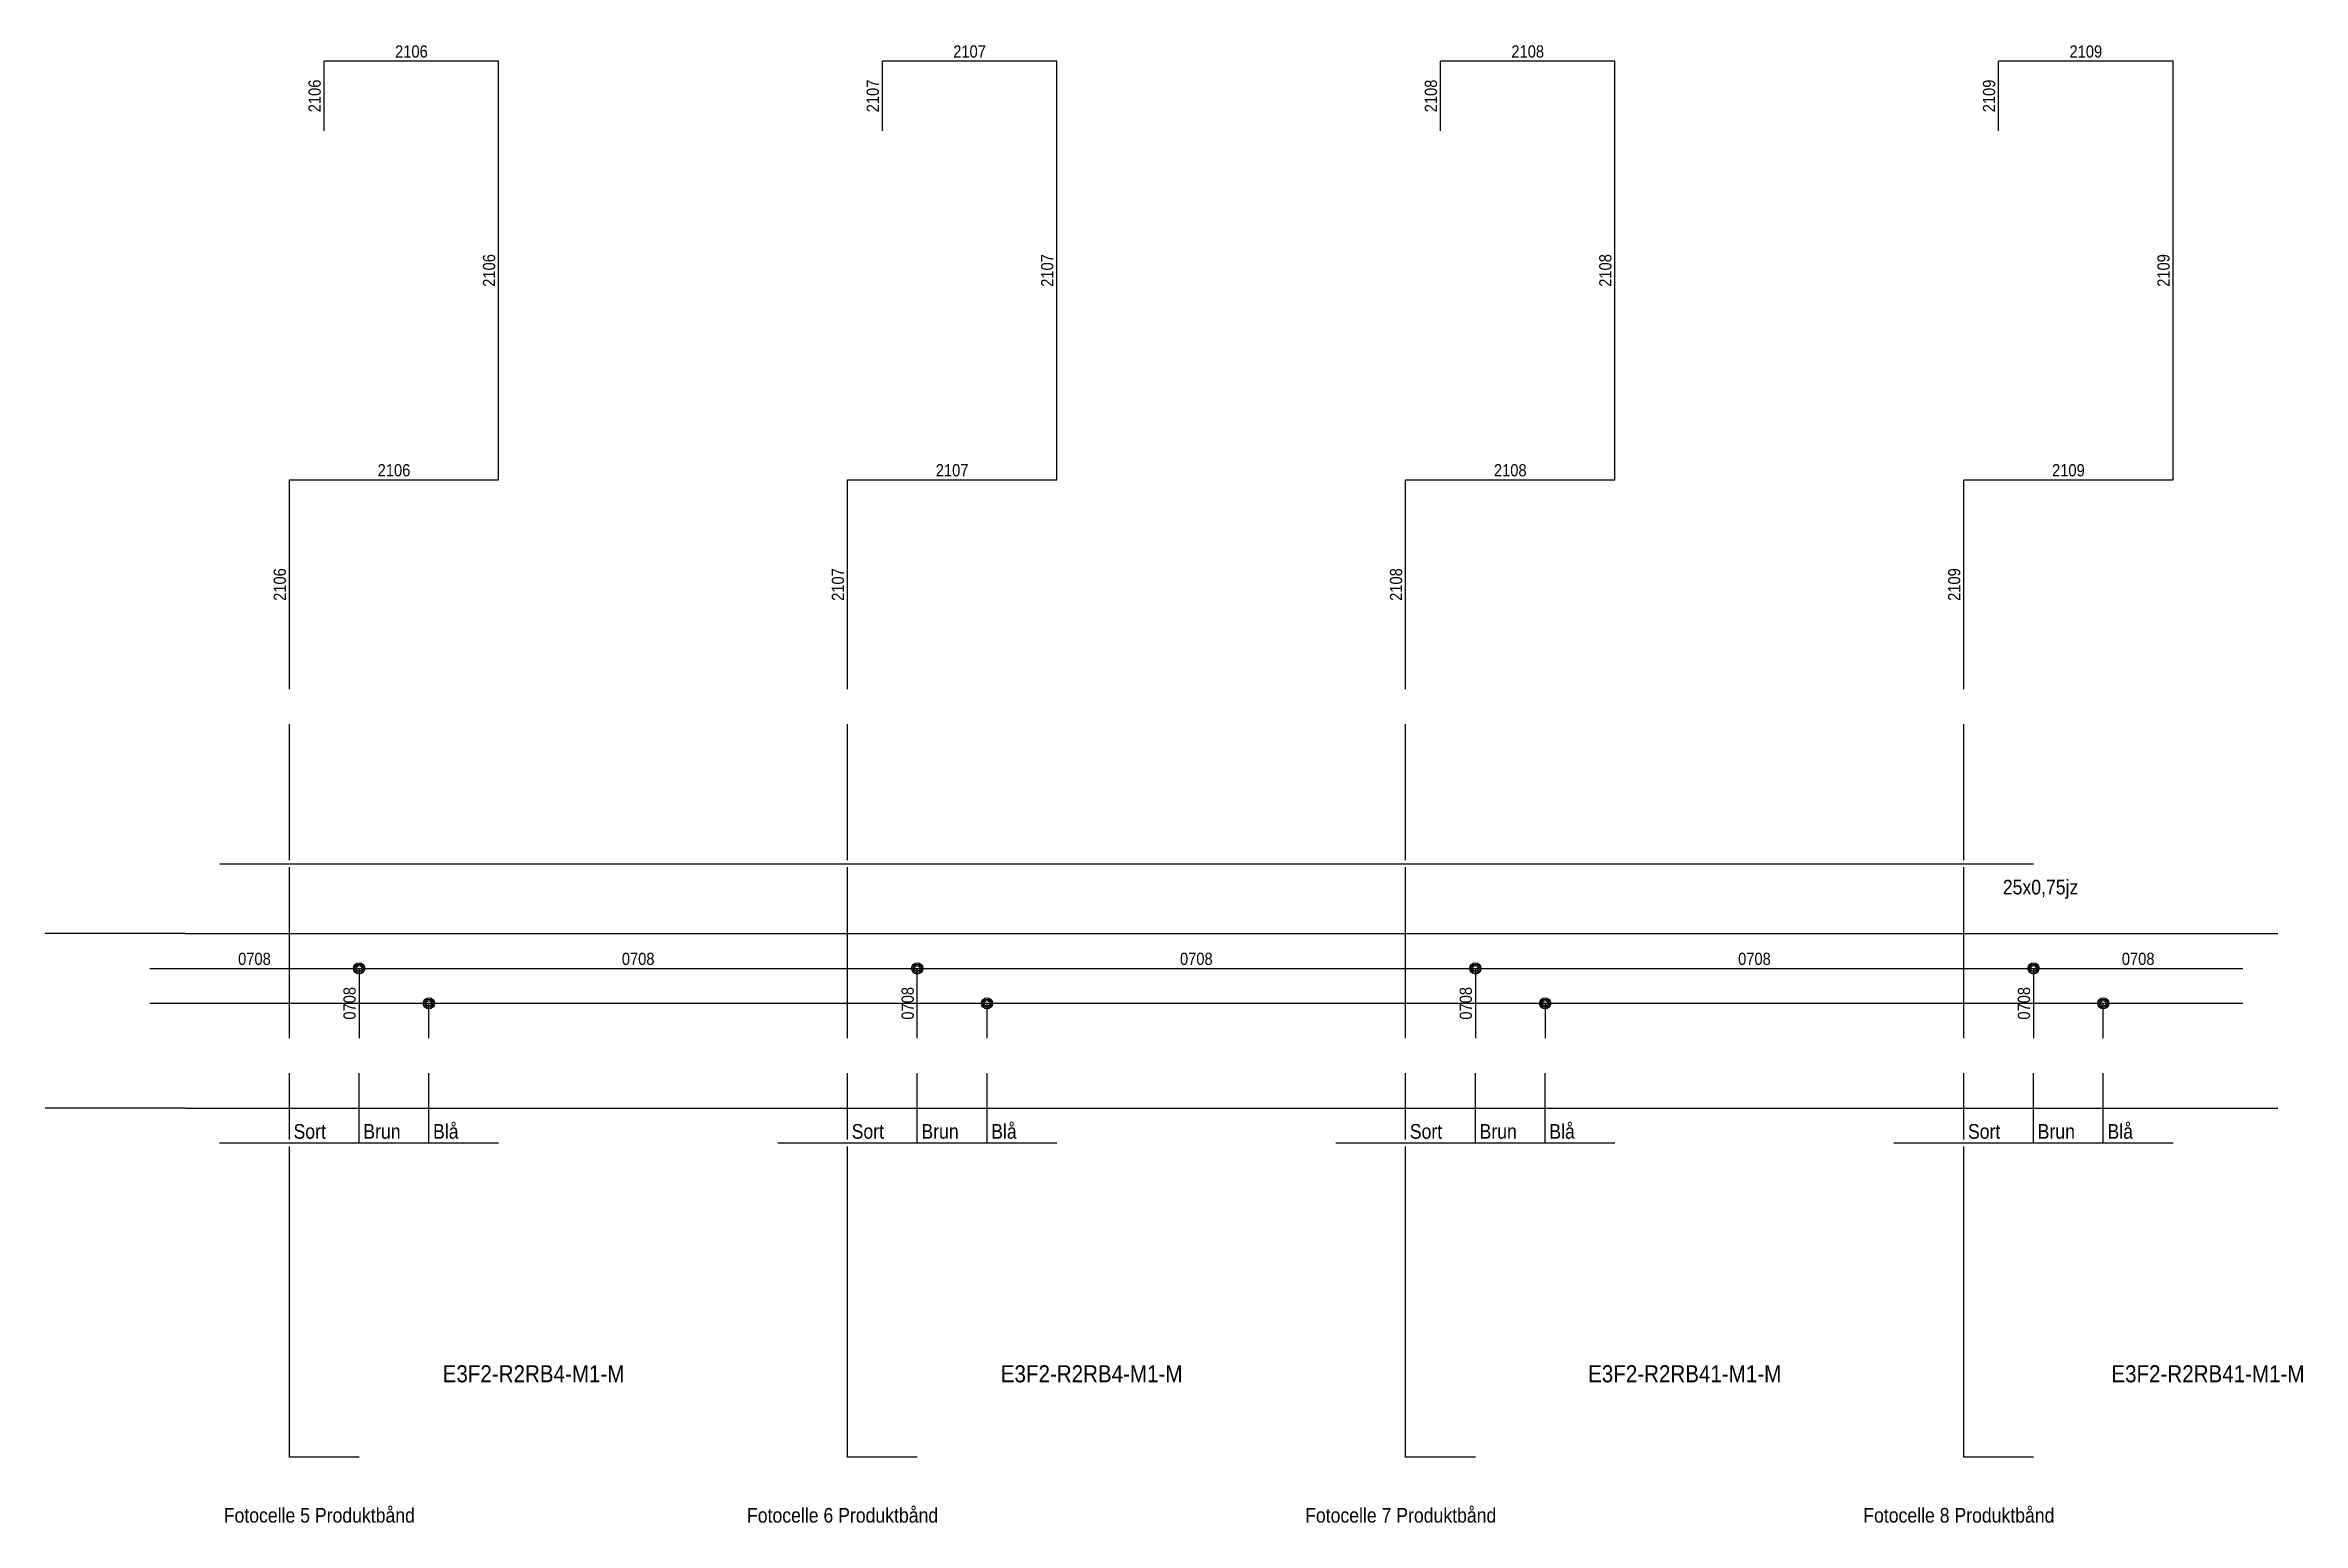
# Model space of a CAD drawing. Header units: millimetres. Extents: x 30 to 354, y 36 to 247.
import ezdxf
from ezdxf.enums import TextEntityAlignment as Align

# ---------------------------------------------------------------- set-up
doc = ezdxf.new("R2010")
doc.units = ezdxf.units.MM
doc.layers.get('0').update_dxf_attribs({"linetype": 'CONTINUOUS'})
doc.styles.add('CADDY_VECTORFONT1P', font='CADDY_VECTORFONT1P')

msp = doc.modelspace()

# ---------------------------------------------------------------- linework, layer by layer
at = {"linetype": 'CONTINUOUS'}
for p, q in [((95, 245), (70, 245)), ((70, 235), (70, 245)), ((95, 185), (95, 245)), ((150, 235), (150, 245)), ((175, 245), (150, 245)), ((175, 185), (175, 245)), ((230, 235), (230, 245)), ((255, 245), (230, 245)), ((255, 185), (255, 245)), ((310, 235), (310, 245)), ((335, 245), (310, 245)), ((335, 185), (335, 245)), ((65, 185), (95, 185)), ((65, 155), (65, 185)), ((145, 185), (175, 185)), ((145, 155), (145, 185)), ((225, 185), (255, 185)), ((225, 155), (225, 185)), ((305, 185), (335, 185)), ((305, 155), (305, 185)), ((65, 130.5), (65, 150)), ((145, 130.5), (145, 150)), ((225, 130.5), (225, 150)), ((305, 130.5), (305, 150)), ((55, 130), (315, 130)), ((65, 105), (65, 129.5)), ((145, 105), (145, 129.5)), ((225, 105), (225, 129.5)), ((305, 105), (305, 129.5)), ((50, 120), (30, 120)), ((50, 120), (350, 120)), ((45, 115), (75, 115)), ((75, 115), (75, 105)), ((75, 115), (155, 115)), ((155, 105), (155, 115)), ((155, 115), (235, 115)), ((235, 115), (235, 105)), ((235, 115), (315, 115)), ((315, 115), (315, 105)), ((315, 115), (345, 115)), ((45, 110), (85, 110)), ((85, 105), (85, 110)), ((85, 110), (165, 110)), ((165, 105), (165, 110)), ((165, 110), (245, 110)), ((245, 110), (245, 105)), ((245, 110), (325, 110)), ((325, 105), (325, 110)), ((325, 110), (345, 110)), ((65, 94.5), (65, 100)), ((75, 90), (75, 100)), ((85, 90), (85, 100)), ((145, 94.5), (145, 100)), ((155, 90), (155, 100)), ((165, 90), (165, 100)), ((225, 94.5), (225, 100)), ((235, 90), (235, 100)), ((245, 90), (245, 100)), ((305, 94.5), (305, 100)), ((315, 90), (315, 100)), ((325, 90), (325, 100)), ((50, 95), (30, 95)), ((50, 95), (350, 95)), ((65, 94.5), (65, 94.5)), ((65, 90.5), (65, 94.5)), ((145, 94.5), (145, 94.5)), ((145, 90.5), (145, 94.5)), ((225, 94.5), (225, 94.5)), ((225, 90.5), (225, 94.5)), ((305, 94.5), (305, 94.5)), ((305, 90.5), (305, 94.5)), ((55, 90), (95, 90)), ((65, 45), (65, 89.5)), ((135, 90), (175, 90)), ((145, 45), (145, 89.5)), ((215, 90), (255, 90)), ((225, 45), (225, 89.5)), ((295, 90), (335, 90)), ((305, 45), (305, 89.5)), ((75, 45), (65, 45)), ((155, 45), (145, 45)), ((235, 45), (225, 45)), ((315, 45), (305, 45))]:
    msp.add_line(p, q, dxfattribs=at)
for centre, radius in [((75, 115), 0.8), ((75, 115), 0.6), ((75, 115), 0.4), ((155, 115), 0.8), ((155, 115), 0.6), ((155, 115), 0.4), ((235, 115), 0.8), ((235, 115), 0.6), ((235, 115), 0.4), ((315, 115), 0.8), ((315, 115), 0.6), ((315, 115), 0.4), ((85, 110), 0.8), ((85, 110), 0.6), ((85, 110), 0.4), ((165, 110), 0.8), ((165, 110), 0.6), ((165, 110), 0.4), ((245, 110), 0.8), ((245, 110), 0.6), ((245, 110), 0.4), ((325, 110), 0.8), ((325, 110), 0.6), ((325, 110), 0.4)]:
    msp.add_circle(centre, radius)

# ---------------------------------------------------------------- texts
at = {"style": 'CADDY_VECTORFONT1P', "width": 0.9}
for s, height, p in [('2106', 1.75, (82.5, 245.5)), ('2107', 1.75, (162.5, 245.5)), ('2108', 1.75, (242.5, 245.5)), ('2109', 1.75, (322.5, 245.5)), ('2106', 1.75, (80, 185.5)), ('2107', 1.75, (160, 185.5)), ('2108', 1.75, (240, 185.5)), ('2109', 1.75, (320, 185.5)), ('0708', 1.75, (60, 115.5)), ('0708', 1.75, (115, 115.5)), ('0708', 1.75, (195, 115.5)), ('0708', 1.75, (275, 115.5)), ('0708', 1.75, (330, 115.5)), ('E3F2-R2RB4-M1-M', 2.45, (100, 55.7)), ('E3F2-R2RB4-M1-M', 2.45, (180, 55.7)), ('E3F2-R2RB41-M1-M', 2.45, (265, 55.7)), ('E3F2-R2RB41-M1-M', 2.45, (340, 55.7))]:
    msp.add_text(s, height=height, dxfattribs=at).set_placement(p, align=Align.CENTER)
for s, p in [('2106', (69.5, 240)), ('2107', (149.5, 240)), ('2108', (229.5, 240)), ('2109', (309.5, 240)), ('2106', (94.5, 215)), ('2107', (174.5, 215)), ('2108', (254.5, 215)), ('2109', (334.5, 215)), ('2106', (64.5, 170)), ('2107', (144.5, 170)), ('2108', (224.5, 170)), ('2109', (304.5, 170)), ('0708', (74.5, 110)), ('0708', (154.5, 110)), ('0708', (234.5, 110)), ('0708', (314.5, 110))]:
    msp.add_text(s, height=1.75, rotation=90, dxfattribs=at).set_placement(p, align=Align.CENTER)
for s, p in [('25x0,75jz', (310.6, 125.6)), ('Sort', (65.6, 90.6)), ('Brun', (75.6, 90.6)), ('Blå', (85.6, 90.6)), ('Sort', (145.6, 90.6)), ('Brun', (155.6, 90.6)), ('Blå', (165.6, 90.6)), ('Sort', (225.6, 90.6)), ('Brun', (235.6, 90.6)), ('Blå', (245.6, 90.6)), ('Sort', (305.6, 90.6)), ('Brun', (315.6, 90.6)), ('Blå', (325.6, 90.6)), ('Fotocelle 5 Produktbånd ', (55.6, 35.6)), ('Fotocelle 6 Produktbånd ', (130.6, 35.6)), ('Fotocelle 7 Produktbånd ', (210.6, 35.6)), ('Fotocelle 8 Produktbånd ', (290.6, 35.6))]:
    msp.add_text(s, height=2.1, dxfattribs=at).set_placement(p)

doc.saveas('drawing.dxf')
